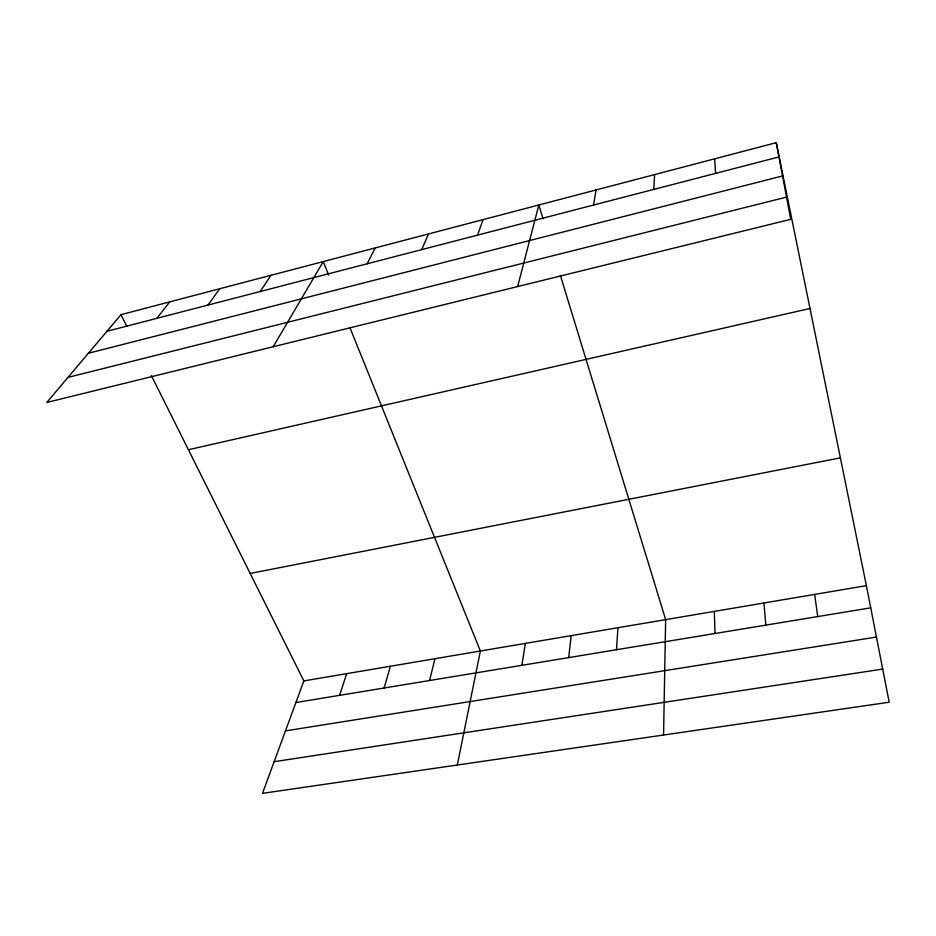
<?xml version="1.0" encoding="UTF-8"?>
<svg xmlns="http://www.w3.org/2000/svg" width="936" height="936" viewBox="0 0 936 936"><rect width="100%" height="100%" fill="white"/><g stroke="black" fill="none" stroke-linecap="round" stroke-linejoin="round"><path stroke-width="1.4" d="M663.565 735.017L665.648 619.644L560.36 275.395M653.808 189.411L654.615 174.599M616.485 649.724L617.947 627.717M568.702 657.598L571.194 635.638M521.867 665.32L525.342 643.395M593.588 205.031L596.021 189.973M457.306 765.016L480.379 651.011L349.947 327.705M429.577 680.519L434.947 658.71M517.655 286.556L538.832 204.984L543.044 218.767M384.134 688.007L390.394 666.256M339.581 695.354L346.706 673.651M477.582 235.135L483.011 219.632M151.421 375.64L303.849 680.905L262.513 793.342L889.2 702.211L866.385 585.644L776.272 142.658L120.978 314.671L46.8 402.468L790.745 219.328L776.272 142.658M421.68 249.631L428.501 233.941M367.111 263.788L375.266 247.923M273.207 346.73L323.259 261.565L328.723 275.114M260.243 291.517L270.913 275.313M207.921 305.089L219.773 288.733M156.839 318.345L169.814 301.848M106.938 331.285L778.963 156.932M88.382 353.246L782.554 175.956M67.989 377.395L786.544 197.11M188.417 449.736L810.003 308.494M250.193 573.452L840.388 457.856M303.849 680.905L866.385 585.644M295.893 702.55L870.726 607.838M285.48 730.876L876.447 637.053M274.143 761.693L882.718 669.076M120.978 314.671L126.828 326.371M814.648 594.407L817.725 616.567M763.963 602.995L765.835 625.119M714.683 158.827L715.584 173.382M714.308 611.395L715.022 633.485"/></g></svg>
